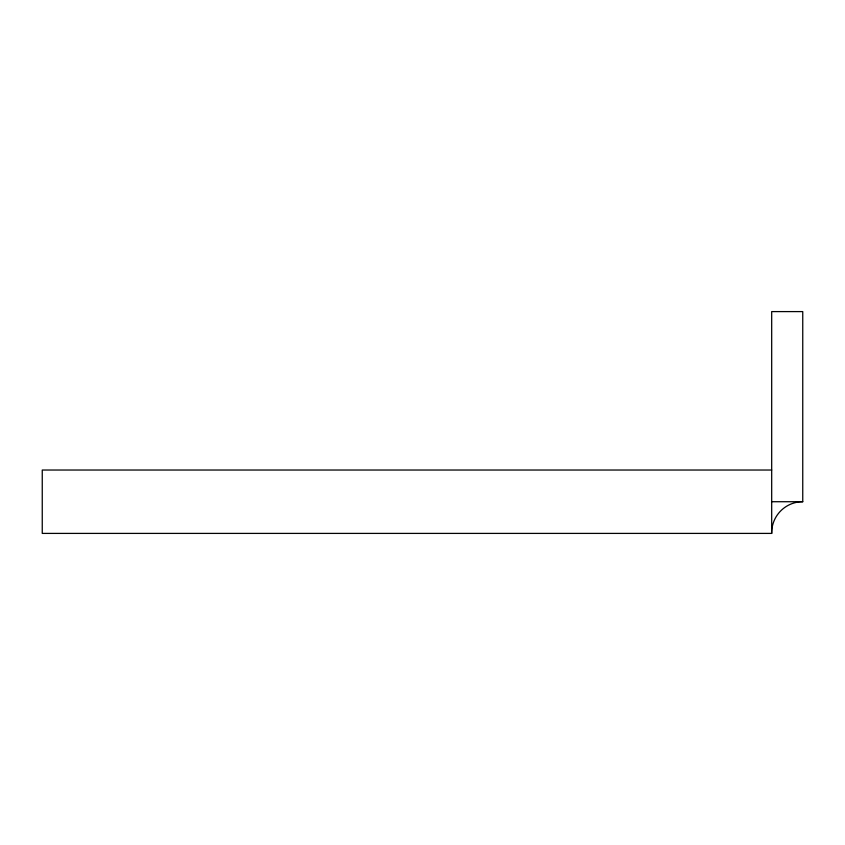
<?xml version="1.0" encoding="UTF-8"?>
<svg xmlns="http://www.w3.org/2000/svg" width="845" height="845" viewBox="0 0 845 845"><rect width="100%" height="100%" fill="white"/><g stroke="black" fill="none" stroke-linecap="round" stroke-linejoin="round"><path stroke-width="1.27" d="M771.686 470.031L42.25 470.031L42.25 533.406L771.686 533.406A31.075 31.075 0 0 1 802.75 501.719L802.75 311.594L771.686 311.594L771.686 533.406M771.686 501.719L802.75 501.719"/></g></svg>
